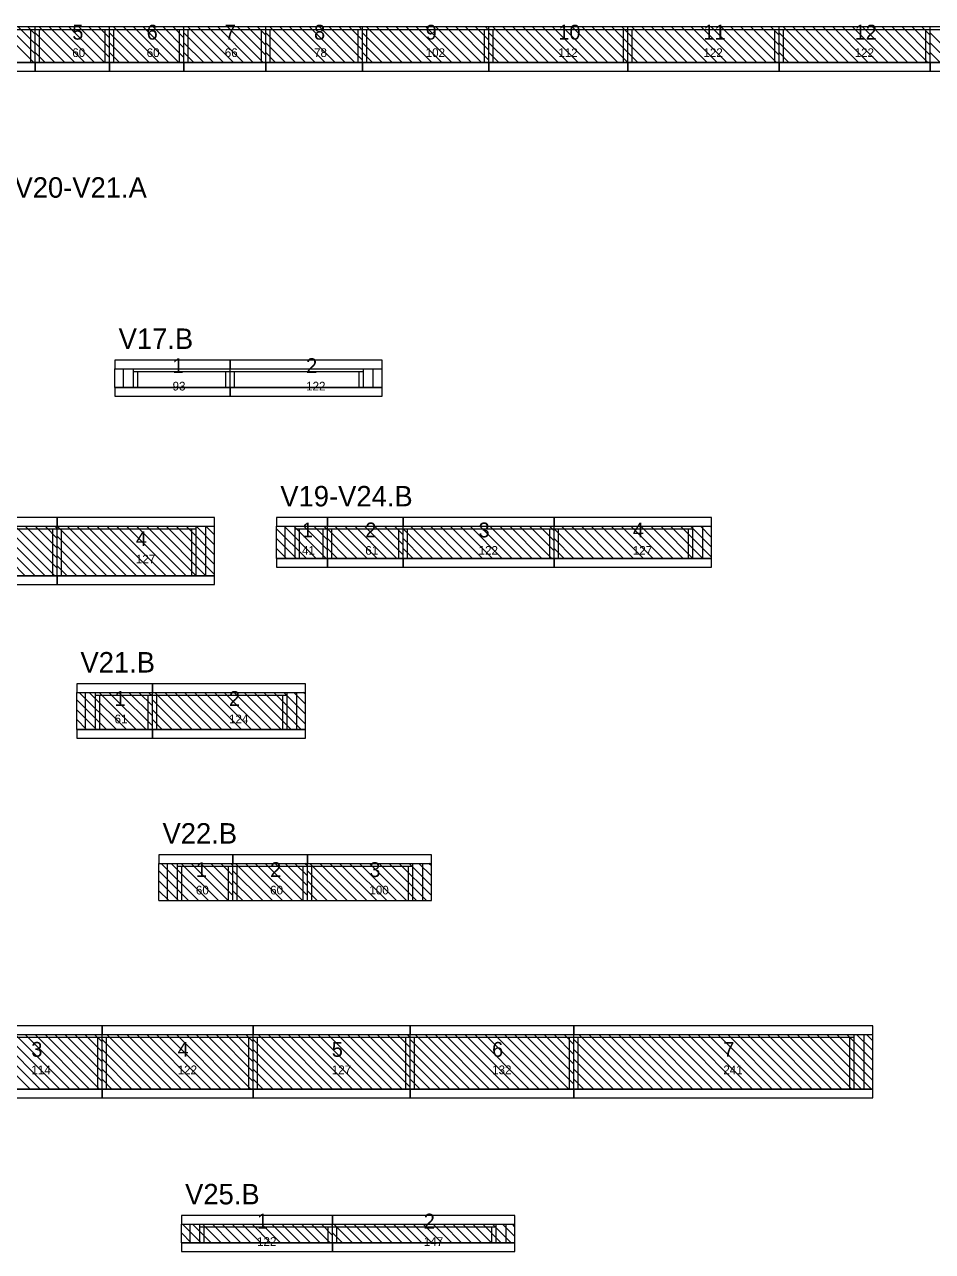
# Model space of a CAD drawing. Header units: metres. Extents: x -10 to 74425, y -2037 to 26.
# Drawn here: x 52938 to 53670, y -1981 to -991 of the extents above; entities that cross this region are included whole.
import ezdxf

# ---------------------------------------------------------------- set-up
doc = ezdxf.new("R2010")
doc.units = ezdxf.units.M
doc.layers.add('VIGAS', color=7, linetype='Continuous')

msp = doc.modelspace()

# ---------------------------------------------------------------- linework, layer by layer
at = {"layer": 'VIGAS'}
for p, q in [((52889.6, -993), (52946.6, -993)), ((52889.6, -995.2), (52946.6, -995.2)), ((52945.6, -1022), (52916.6, -993)), ((52946.6, -1015), (52924.6, -993)), ((52946.6, -1007), (52932.6, -993)), ((52946.6, -999), (52940.6, -993)), ((52943.1, -1022), (52943.1, -995.2)), ((52946.6, -1022), (52946.6, -993)), ((52946.6, -1022), (52946.6, -993)), ((52946.6, -993), (53006.6, -993)), ((52946.6, -1022), (52946.6, -993)), ((52946.6, -1022), (52946.6, -993)), ((52946.6, -1022), (52946.6, -993)), ((52946.6, -995.2), (53006.6, -995.2)), ((52970.6, -1022), (52946.6, -998)), ((52978.6, -1022), (52949.6, -993)), ((52950.1, -1022), (52950.1, -995.2)), ((52986.6, -1022), (52957.6, -993)), ((52994.6, -1022), (52965.6, -993)), ((53002.6, -1022), (52973.6, -993)), ((53006.6, -1018), (52981.6, -993)), ((53006.6, -1010), (52989.6, -993)), ((53006.6, -1002), (52997.6, -993)), ((53003.1, -1022), (53003.1, -995.2)), ((53006.6, -994), (53005.6, -993)), ((53006.6, -1022), (53006.6, -993)), ((53006.6, -1022), (53006.6, -993)), ((53006.6, -993), (53066.6, -993)), ((53006.6, -1022), (53006.6, -993)), ((53006.6, -1022), (53006.6, -993)), ((53006.6, -1022), (53006.6, -993)), ((53006.6, -995.2), (53066.6, -995.2)), ((53030.6, -1022), (53006.6, -998)), ((53038.6, -1022), (53009.6, -993)), ((53010.1, -1022), (53010.1, -995.2)), ((53046.6, -1022), (53017.6, -993)), ((53054.6, -1022), (53025.6, -993)), ((53062.6, -1022), (53033.6, -993)), ((53066.6, -1018), (53041.6, -993)), ((53066.6, -1010), (53049.6, -993)), ((53066.6, -1002), (53057.6, -993)), ((53063.1, -1022), (53063.1, -995.2)), ((53066.6, -994), (53065.6, -993)), ((53066.6, -1022), (53066.6, -993)), ((53066.6, -1022), (53066.6, -993)), ((53066.6, -993), (53132.6, -993)), ((53066.6, -1022), (53066.6, -993)), ((53066.6, -1022), (53066.6, -993)), ((53066.6, -1022), (53066.6, -993)), ((53066.6, -995.2), (53132.6, -995.2)), ((53090.6, -1022), (53066.6, -998)), ((53098.6, -1022), (53069.6, -993)), ((53070.1, -1022), (53070.1, -995.2)), ((53106.6, -1022), (53077.6, -993)), ((53114.6, -1022), (53085.6, -993)), ((53122.6, -1022), (53093.6, -993)), ((53130.6, -1022), (53101.6, -993)), ((53132.6, -1016), (53109.6, -993)), ((53132.6, -1008), (53117.6, -993)), ((53132.6, -1000), (53125.6, -993)), ((53129.1, -1022), (53129.1, -995.2)), ((53132.6, -1022), (53132.6, -993)), ((53132.6, -1022), (53132.6, -993)), ((53132.6, -993), (53210.6, -993)), ((53132.6, -1022), (53132.6, -993)), ((53132.6, -1022), (53132.6, -993)), ((53132.6, -1022), (53132.6, -993)), ((53132.6, -995.2), (53210.6, -995.2)), ((53156.6, -1022), (53132.6, -998)), ((53164.6, -1022), (53135.6, -993)), ((53136.1, -1022), (53136.1, -995.2)), ((53172.6, -1022), (53143.6, -993)), ((53180.6, -1022), (53151.6, -993)), ((53188.6, -1022), (53159.6, -993)), ((53196.6, -1022), (53167.6, -993)), ((53204.6, -1022), (53175.6, -993)), ((53210.6, -1020), (53183.6, -993)), ((53210.6, -1012), (53191.6, -993)), ((53210.6, -1004), (53199.6, -993)), ((53207.1, -1022), (53207.1, -995.2)), ((53210.6, -996), (53207.6, -993)), ((53210.6, -1022), (53210.6, -993)), ((53210.6, -1022), (53210.6, -993)), ((53210.6, -993), (53312.6, -993)), ((53210.6, -1022), (53210.6, -993)), ((53210.6, -1022), (53210.6, -993)), ((53210.6, -1022), (53210.6, -993)), ((53210.6, -995.2), (53312.6, -995.2)), ((53234.6, -1022), (53210.6, -998)), ((53242.6, -1022), (53213.6, -993)), ((53214.1, -1022), (53214.1, -995.2)), ((53250.6, -1022), (53221.6, -993)), ((53258.6, -1022), (53229.6, -993)), ((53266.6, -1022), (53237.6, -993)), ((53274.6, -1022), (53245.6, -993)), ((53282.6, -1022), (53253.6, -993)), ((53290.6, -1022), (53261.6, -993)), ((53298.6, -1022), (53269.6, -993)), ((53306.6, -1022), (53277.6, -993)), ((53312.6, -1020), (53285.6, -993)), ((53312.6, -1012), (53293.6, -993)), ((53312.6, -1004), (53301.6, -993)), ((53309.1, -1022), (53309.1, -995.2)), ((53312.6, -996), (53309.6, -993)), ((53312.6, -1022), (53312.6, -993)), ((53312.6, -1022), (53312.6, -993)), ((53312.6, -993), (53424.6, -993)), ((53312.6, -1022), (53312.6, -993)), ((53312.6, -1022), (53312.6, -993)), ((53312.6, -1022), (53312.6, -993)), ((53312.6, -995.2), (53424.6, -995.2)), ((53336.6, -1022), (53312.6, -998)), ((53344.6, -1022), (53315.6, -993)), ((53316.1, -1022), (53316.1, -995.2)), ((53352.6, -1022), (53323.6, -993)), ((53360.6, -1022), (53331.6, -993)), ((53368.6, -1022), (53339.6, -993)), ((53376.6, -1022), (53347.6, -993)), ((53384.6, -1022), (53355.6, -993)), ((53392.6, -1022), (53363.6, -993)), ((53400.6, -1022), (53371.6, -993)), ((53408.6, -1022), (53379.6, -993)), ((53416.6, -1022), (53387.6, -993)), ((53424.6, -1022), (53395.6, -993)), ((53424.6, -1014), (53403.6, -993)), ((53424.6, -1006), (53411.6, -993)), ((53424.6, -998), (53419.6, -993)), ((53421.1, -1022), (53421.1, -995.2)), ((53424.6, -1022), (53424.6, -993)), ((53424.6, -1022), (53424.6, -993)), ((53424.6, -993), (53546.6, -993)), ((53424.6, -1022), (53424.6, -993)), ((53424.6, -1022), (53424.6, -993)), ((53424.6, -1022), (53424.6, -993)), ((53424.6, -995.2), (53546.6, -995.2)), ((53448.6, -1022), (53424.6, -998)), ((53456.6, -1022), (53427.6, -993)), ((53428.1, -1022), (53428.1, -995.2)), ((53464.6, -1022), (53435.6, -993)), ((53472.6, -1022), (53443.6, -993)), ((53480.6, -1022), (53451.6, -993)), ((53488.6, -1022), (53459.6, -993)), ((53496.6, -1022), (53467.6, -993)), ((53504.6, -1022), (53475.6, -993)), ((53512.6, -1022), (53483.6, -993)), ((53520.6, -1022), (53491.6, -993)), ((53528.6, -1022), (53499.6, -993)), ((53536.6, -1022), (53507.6, -993)), ((53544.6, -1022), (53515.6, -993)), ((53546.6, -1016), (53523.6, -993)), ((53546.6, -1008), (53531.6, -993)), ((53546.6, -1000), (53539.6, -993)), ((53543.1, -1022), (53543.1, -995.2)), ((53546.6, -1022), (53546.6, -993)), ((53546.6, -1022), (53546.6, -993)), ((53546.6, -993), (53668.6, -993)), ((53546.6, -1022), (53546.6, -993)), ((53546.6, -1022), (53546.6, -993)), ((53546.6, -1022), (53546.6, -993)), ((53546.6, -995.2), (53668.6, -995.2)), ((53570.6, -1022), (53546.6, -998)), ((53578.6, -1022), (53549.6, -993)), ((53550.1, -1022), (53550.1, -995.2)), ((53586.6, -1022), (53557.6, -993)), ((53594.6, -1022), (53565.6, -993)), ((53602.6, -1022), (53573.6, -993)), ((53610.6, -1022), (53581.6, -993)), ((53618.6, -1022), (53589.6, -993)), ((53626.6, -1022), (53597.6, -993)), ((53634.6, -1022), (53605.6, -993)), ((53642.6, -1022), (53613.6, -993)), ((53650.6, -1022), (53621.6, -993)), ((53658.6, -1022), (53629.6, -993)), ((53666.6, -1022), (53637.6, -993)), ((53668.6, -1016), (53645.6, -993)), ((53668.6, -1008), (53653.6, -993)), ((53668.6, -1000), (53661.6, -993)), ((53665.1, -1022), (53665.1, -995.2)), ((53668.6, -1022), (53668.6, -993)), ((53668.6, -1022), (53668.6, -993)), ((53668.6, -993), (53791.6, -993)), ((53668.6, -1022), (53668.6, -993)), ((53668.6, -1022), (53668.6, -993)), ((53668.6, -1022), (53668.6, -993)), ((53668.6, -995.2), (53791.6, -995.2)), ((53692.6, -1022), (53668.6, -998)), ((52962.6, -1022), (52946.6, -1006)), ((53022.6, -1022), (53006.6, -1006)), ((53082.6, -1022), (53066.6, -1006)), ((53148.6, -1022), (53132.6, -1006)), ((53226.6, -1022), (53210.6, -1006)), ((53328.6, -1022), (53312.6, -1006)), ((53440.6, -1022), (53424.6, -1006)), ((53562.6, -1022), (53546.6, -1006)), ((53684.6, -1022), (53668.6, -1006)), ((52954.6, -1022), (52946.6, -1014)), ((53014.6, -1022), (53006.6, -1014)), ((53074.6, -1022), (53066.6, -1014)), ((53140.6, -1022), (53132.6, -1014)), ((53218.6, -1022), (53210.6, -1014)), ((53320.6, -1022), (53312.6, -1014)), ((53432.6, -1022), (53424.6, -1014)), ((53554.6, -1022), (53546.6, -1014)), ((53676.6, -1022), (53668.6, -1014)), ((52889.6, -1022), (52946.6, -1022)), ((52943.1, -1022), (52946.6, -1022)), ((52946.6, -1022), (53006.6, -1022)), ((52946.6, -1022), (52950.1, -1022)), ((52946.6, -1022), (52946.6, -1022)), ((53003.1, -1022), (53006.6, -1022)), ((53006.6, -1022), (53066.6, -1022)), ((53006.6, -1022), (53010.1, -1022)), ((53006.6, -1022), (53006.6, -1022)), ((53063.1, -1022), (53066.6, -1022)), ((53066.6, -1022), (53132.6, -1022)), ((53066.6, -1022), (53070.1, -1022)), ((53066.6, -1022), (53066.6, -1022)), ((53129.1, -1022), (53132.6, -1022)), ((53132.6, -1022), (53210.6, -1022)), ((53132.6, -1022), (53136.1, -1022)), ((53132.6, -1022), (53132.6, -1022)), ((53207.1, -1022), (53210.6, -1022)), ((53210.6, -1022), (53312.6, -1022)), ((53210.6, -1022), (53214.1, -1022)), ((53210.6, -1022), (53210.6, -1022)), ((53309.1, -1022), (53312.6, -1022)), ((53312.6, -1022), (53424.6, -1022)), ((53312.6, -1022), (53316.1, -1022)), ((53312.6, -1022), (53312.6, -1022)), ((53421.1, -1022), (53424.6, -1022)), ((53424.6, -1022), (53546.6, -1022)), ((53424.6, -1022), (53428.1, -1022)), ((53424.6, -1022), (53424.6, -1022)), ((53543.1, -1022), (53546.6, -1022)), ((53546.6, -1022), (53668.6, -1022)), ((53546.6, -1022), (53550.1, -1022)), ((53546.6, -1022), (53546.6, -1022)), ((53665.1, -1022), (53668.6, -1022)), ((53668.6, -1022), (53791.6, -1022)), ((53668.6, -1022), (53672.1, -1022)), ((53668.6, -1022), (53668.6, -1022)), ((53011, -1269), (53104, -1269)), ((53011, -1284), (53011, -1269)), ((53018, -1284), (53018, -1269)), ((53026, -1284), (53026, -1269)), ((53026, -1271.2), (53104, -1271.2)), ((53029.5, -1284), (53029.5, -1271.2)), ((53100.5, -1284), (53100.5, -1271.2)), ((53104, -1284), (53104, -1269)), ((53104, -1284), (53104, -1269)), ((53104, -1269), (53226.4, -1269)), ((53104, -1284), (53104, -1269)), ((53104, -1284), (53104, -1269)), ((53104, -1284), (53104, -1269)), ((53104, -1271.2), (53211.4, -1271.2)), ((53107.5, -1284), (53107.5, -1271.2)), ((53207.9, -1284), (53207.9, -1271.2)), ((53211.4, -1284), (53211.4, -1269)), ((53219.4, -1284), (53219.4, -1269)), ((53226.4, -1284), (53226.4, -1269)), ((53011, -1284), (53104, -1284)), ((53026, -1284), (53029.5, -1284)), ((53100.5, -1284), (53104, -1284)), ((53104, -1284), (53226.4, -1284)), ((53104, -1284), (53107.5, -1284)), ((53207.9, -1284), (53211.4, -1284)), ((52842.6, -1396), (52964.4, -1396)), ((52842.6, -1398.2), (52964.4, -1398.2)), ((52938.6, -1436), (52898.6, -1396)), ((52946.6, -1436), (52906.6, -1396)), ((52954.6, -1436), (52914.6, -1396)), ((52962.6, -1436), (52922.6, -1396)), ((52964.4, -1429.8), (52930.6, -1396)), ((52964.4, -1421.8), (52938.6, -1396)), ((52964.4, -1413.8), (52946.6, -1396)), ((52964.4, -1405.8), (52954.6, -1396)), ((52960.9, -1436), (52960.9, -1398.2)), ((52964.4, -1397.8), (52962.6, -1396)), ((52964.4, -1436), (52964.4, -1396)), ((52964.4, -1436), (52964.4, -1396)), ((52964.4, -1396), (53091.4, -1396)), ((52964.4, -1436), (52964.4, -1396)), ((52964.4, -1436), (52964.4, -1396)), ((52964.4, -1436), (52964.4, -1396)), ((53004.4, -1436), (52964.4, -1396)), ((52964.4, -1398.2), (53076.4, -1398.2)), ((52996.4, -1436), (52964.4, -1404)), ((52967.9, -1436), (52967.9, -1398.2)), ((53012.4, -1436), (52972.4, -1396)), ((53020.4, -1436), (52980.4, -1396)), ((53028.4, -1436), (52988.4, -1396)), ((53036.4, -1436), (52996.4, -1396)), ((53044.4, -1436), (53004.4, -1396)), ((53052.4, -1436), (53012.4, -1396)), ((53060.4, -1436), (53020.4, -1396)), ((53068.4, -1436), (53028.4, -1396)), ((53076.4, -1436), (53036.4, -1396)), ((53084.4, -1436), (53044.4, -1396)), ((53091.4, -1435), (53052.4, -1396)), ((53091.4, -1427), (53060.4, -1396)), ((53091.4, -1419), (53068.4, -1396)), ((53072.9, -1436), (53072.9, -1398.2)), ((53076.4, -1436), (53076.4, -1396)), ((53091.4, -1411), (53076.4, -1396)), ((53084.4, -1436), (53084.4, -1396)), ((53091.4, -1403), (53084.4, -1396)), ((53091.4, -1436), (53091.4, -1396)), ((53141.4, -1396), (53182.4, -1396)), ((53141.4, -1422), (53141.4, -1396)), ((53165.4, -1422), (53141.4, -1398)), ((53173.4, -1422), (53147.4, -1396)), ((53148.4, -1422), (53148.4, -1396)), ((53181.4, -1422), (53155.4, -1396)), ((53156.4, -1422), (53156.4, -1396)), ((53156.4, -1398.2), (53182.4, -1398.2)), ((53159.9, -1422), (53159.9, -1398.2)), ((53182.4, -1415), (53163.4, -1396)), ((53182.4, -1407), (53171.4, -1396)), ((53178.9, -1422), (53178.9, -1398.2)), ((53182.4, -1399), (53179.4, -1396)), ((53182.4, -1422), (53182.4, -1396)), ((53182.4, -1422), (53182.4, -1396)), ((53182.4, -1396), (53243.4, -1396)), ((53182.4, -1422), (53182.4, -1396)), ((53182.4, -1422), (53182.4, -1396)), ((53182.4, -1422), (53182.4, -1396)), ((53206.4, -1422), (53182.4, -1398)), ((53182.4, -1398.2), (53243.4, -1398.2)), ((53185.9, -1422), (53185.9, -1398.2)), ((53214.4, -1422), (53188.4, -1396)), ((53222.4, -1422), (53196.4, -1396)), ((53230.4, -1422), (53204.4, -1396)), ((53238.4, -1422), (53212.4, -1396)), ((53243.4, -1419), (53220.4, -1396)), ((53243.4, -1411), (53228.4, -1396)), ((53243.4, -1403), (53236.4, -1396)), ((53239.9, -1422), (53239.9, -1398.2)), ((53243.4, -1422), (53243.4, -1396)), ((53243.4, -1422), (53243.4, -1396)), ((53243.4, -1396), (53365.2, -1396)), ((53243.4, -1422), (53243.4, -1396)), ((53243.4, -1422), (53243.4, -1396)), ((53243.4, -1422), (53243.4, -1396)), ((53267.4, -1422), (53243.4, -1398)), ((53243.4, -1398.2), (53365.2, -1398.2)), ((53246.9, -1422), (53246.9, -1398.2)), ((53275.4, -1422), (53249.4, -1396)), ((53283.4, -1422), (53257.4, -1396)), ((53291.4, -1422), (53265.4, -1396)), ((53299.4, -1422), (53273.4, -1396)), ((53307.4, -1422), (53281.4, -1396)), ((53315.4, -1422), (53289.4, -1396)), ((53323.4, -1422), (53297.4, -1396)), ((53331.4, -1422), (53305.4, -1396)), ((53339.4, -1422), (53313.4, -1396)), ((53347.4, -1422), (53321.4, -1396)), ((53355.4, -1422), (53329.4, -1396)), ((53363.4, -1422), (53337.4, -1396)), ((53365.2, -1415.8), (53345.4, -1396)), ((53365.2, -1407.8), (53353.4, -1396)), ((53365.2, -1399.8), (53361.4, -1396)), ((53361.7, -1422), (53361.7, -1398.2)), ((53365.2, -1422), (53365.2, -1396)), ((53365.2, -1422), (53365.2, -1396)), ((53365.2, -1396), (53492.2, -1396)), ((53365.2, -1422), (53365.2, -1396)), ((53365.2, -1422), (53365.2, -1396)), ((53365.2, -1422), (53365.2, -1396)), ((53389.2, -1422), (53365.2, -1398)), ((53365.2, -1398.2), (53477.2, -1398.2)), ((53368.7, -1422), (53368.7, -1398.2)), ((53397.2, -1422), (53371.2, -1396)), ((53405.2, -1422), (53379.2, -1396)), ((53413.2, -1422), (53387.2, -1396)), ((53421.2, -1422), (53395.2, -1396)), ((53429.2, -1422), (53403.2, -1396)), ((53437.2, -1422), (53411.2, -1396)), ((53445.2, -1422), (53419.2, -1396)), ((53453.2, -1422), (53427.2, -1396)), ((53461.2, -1422), (53435.2, -1396)), ((53469.2, -1422), (53443.2, -1396)), ((53477.2, -1422), (53451.2, -1396)), ((53485.2, -1422), (53459.2, -1396)), ((53492.2, -1421), (53467.2, -1396)), ((53473.7, -1422), (53473.7, -1398.2)), ((53492.2, -1413), (53475.2, -1396)), ((53477.2, -1422), (53477.2, -1396)), ((53492.2, -1405), (53483.2, -1396)), ((53485.2, -1422), (53485.2, -1396)), ((53492.2, -1397), (53491.2, -1396)), ((53492.2, -1422), (53492.2, -1396)), ((52988.4, -1436), (52964.4, -1412)), ((53157.4, -1422), (53141.4, -1406)), ((53149.4, -1422), (53141.4, -1414)), ((53198.4, -1422), (53182.4, -1406)), ((53190.4, -1422), (53182.4, -1414)), ((53259.4, -1422), (53243.4, -1406)), ((53251.4, -1422), (53243.4, -1414)), ((53381.2, -1422), (53365.2, -1406)), ((53373.2, -1422), (53365.2, -1414)), ((52980.4, -1436), (52964.4, -1420)), ((53141.4, -1422), (53182.4, -1422)), ((53141.4, -1422), (53141.4, -1422)), ((53156.4, -1422), (53159.9, -1422)), ((53178.9, -1422), (53182.4, -1422)), ((53182.4, -1422), (53243.4, -1422)), ((53182.4, -1422), (53185.9, -1422)), ((53182.4, -1422), (53182.4, -1422)), ((53239.9, -1422), (53243.4, -1422)), ((53243.4, -1422), (53365.2, -1422)), ((53243.4, -1422), (53246.9, -1422)), ((53243.4, -1422), (53243.4, -1422)), ((53361.7, -1422), (53365.2, -1422)), ((53365.2, -1422), (53492.2, -1422)), ((53365.2, -1422), (53368.7, -1422)), ((53365.2, -1422), (53365.2, -1422)), ((53473.7, -1422), (53477.2, -1422)), ((52972.4, -1436), (52964.4, -1428)), ((52842.6, -1436), (52964.4, -1436)), ((52960.9, -1436), (52964.4, -1436)), ((52964.4, -1436), (53091.4, -1436)), ((52964.4, -1436), (52967.9, -1436)), ((52964.4, -1436), (52964.4, -1436)), ((53072.9, -1436), (53076.4, -1436)), ((52980.2, -1530), (53041.2, -1530)), ((52980.2, -1560), (52980.2, -1530)), ((53012.2, -1560), (52982.2, -1530)), ((52987.2, -1560), (52987.2, -1530)), ((53020.2, -1560), (52990.2, -1530)), ((52995.2, -1560), (52995.2, -1530)), ((52995.2, -1532.2), (53041.2, -1532.2)), ((53028.2, -1560), (52998.2, -1530)), ((52998.7, -1560), (52998.7, -1532.2)), ((53036.2, -1560), (53006.2, -1530)), ((53041.2, -1557), (53014.2, -1530)), ((53041.2, -1549), (53022.2, -1530)), ((53041.2, -1541), (53030.2, -1530)), ((53037.7, -1560), (53037.7, -1532.2)), ((53041.2, -1533), (53038.2, -1530)), ((53041.2, -1560), (53041.2, -1530)), ((53041.2, -1560), (53041.2, -1530)), ((53041.2, -1530), (53164.8, -1530)), ((53041.2, -1560), (53041.2, -1530)), ((53041.2, -1560), (53041.2, -1530)), ((53041.2, -1560), (53041.2, -1530)), ((53041.2, -1532.2), (53149.8, -1532.2)), ((53073.2, -1560), (53043.2, -1530)), ((53044.7, -1560), (53044.7, -1532.2)), ((53081.2, -1560), (53051.2, -1530)), ((53089.2, -1560), (53059.2, -1530)), ((53097.2, -1560), (53067.2, -1530)), ((53105.2, -1560), (53075.2, -1530)), ((53113.2, -1560), (53083.2, -1530)), ((53121.2, -1560), (53091.2, -1530)), ((53129.2, -1560), (53099.2, -1530)), ((53137.2, -1560), (53107.2, -1530)), ((53145.2, -1560), (53115.2, -1530)), ((53153.2, -1560), (53123.2, -1530)), ((53161.2, -1560), (53131.2, -1530)), ((53164.8, -1555.6), (53139.2, -1530)), ((53146.3, -1560), (53146.3, -1532.2)), ((53164.8, -1547.6), (53147.2, -1530)), ((53149.8, -1560), (53149.8, -1530)), ((53164.8, -1539.6), (53155.2, -1530)), ((53157.8, -1560), (53157.8, -1530)), ((53164.8, -1531.6), (53163.2, -1530)), ((53164.8, -1560), (53164.8, -1530)), ((53004.2, -1560), (52980.2, -1536)), ((53065.2, -1560), (53041.2, -1536)), ((52996.2, -1560), (52980.2, -1544)), ((52988.2, -1560), (52980.2, -1552)), ((53057.2, -1560), (53041.2, -1544)), ((53049.2, -1560), (53041.2, -1552)), ((52980.2, -1560), (53041.2, -1560)), ((52980.2, -1560), (52980.2, -1560)), ((52995.2, -1560), (52998.7, -1560)), ((53037.7, -1560), (53041.2, -1560)), ((53041.2, -1560), (53164.8, -1560)), ((53041.2, -1560), (53044.7, -1560)), ((53041.2, -1560), (53041.2, -1560)), ((53146.3, -1560), (53149.8, -1560)), ((53046.4, -1668), (53106.2, -1668)), ((53046.4, -1698), (53046.4, -1668)), ((53078.4, -1698), (53048.4, -1668)), ((53053.4, -1698), (53053.4, -1668)), ((53086.4, -1698), (53056.4, -1668)), ((53061.4, -1698), (53061.4, -1668)), ((53061.4, -1670.2), (53106.2, -1670.2)), ((53094.4, -1698), (53064.4, -1668)), ((53064.9, -1698), (53064.9, -1670.2)), ((53102.4, -1698), (53072.4, -1668)), ((53106.2, -1693.8), (53080.4, -1668)), ((53106.2, -1685.8), (53088.4, -1668)), ((53106.2, -1677.8), (53096.4, -1668)), ((53102.7, -1698), (53102.7, -1670.2)), ((53106.2, -1669.8), (53104.4, -1668)), ((53106.2, -1698), (53106.2, -1668)), ((53106.2, -1698), (53106.2, -1668)), ((53106.2, -1668), (53166.2, -1668)), ((53106.2, -1698), (53106.2, -1668)), ((53106.2, -1698), (53106.2, -1668)), ((53106.2, -1698), (53106.2, -1668)), ((53106.2, -1670.2), (53166.2, -1670.2)), ((53138.2, -1698), (53108.2, -1668)), ((53109.7, -1698), (53109.7, -1670.2)), ((53146.2, -1698), (53116.2, -1668)), ((53154.2, -1698), (53124.2, -1668)), ((53162.2, -1698), (53132.2, -1668)), ((53166.2, -1694), (53140.2, -1668)), ((53166.2, -1686), (53148.2, -1668)), ((53166.2, -1678), (53156.2, -1668)), ((53162.7, -1698), (53162.7, -1670.2)), ((53166.2, -1670), (53164.2, -1668)), ((53166.2, -1698), (53166.2, -1668)), ((53166.2, -1698), (53166.2, -1668)), ((53166.2, -1668), (53266.2, -1668)), ((53166.2, -1698), (53166.2, -1668)), ((53166.2, -1698), (53166.2, -1668)), ((53166.2, -1698), (53166.2, -1668)), ((53166.2, -1670.2), (53251.2, -1670.2)), ((53198.2, -1698), (53168.2, -1668)), ((53169.7, -1698), (53169.7, -1670.2)), ((53206.2, -1698), (53176.2, -1668)), ((53214.2, -1698), (53184.2, -1668)), ((53222.2, -1698), (53192.2, -1668)), ((53230.2, -1698), (53200.2, -1668)), ((53238.2, -1698), (53208.2, -1668)), ((53246.2, -1698), (53216.2, -1668)), ((53254.2, -1698), (53224.2, -1668)), ((53262.2, -1698), (53232.2, -1668)), ((53266.2, -1694), (53240.2, -1668)), ((53247.7, -1698), (53247.7, -1670.2)), ((53266.2, -1686), (53248.2, -1668)), ((53251.2, -1698), (53251.2, -1668)), ((53266.2, -1678), (53256.2, -1668)), ((53259.2, -1698), (53259.2, -1668)), ((53266.2, -1670), (53264.2, -1668)), ((53266.2, -1698), (53266.2, -1668)), ((53070.4, -1698), (53046.4, -1674)), ((53062.4, -1698), (53046.4, -1682)), ((53130.2, -1698), (53106.2, -1674)), ((53122.2, -1698), (53106.2, -1682)), ((53190.2, -1698), (53166.2, -1674)), ((53182.2, -1698), (53166.2, -1682)), ((53054.4, -1698), (53046.4, -1690)), ((53114.2, -1698), (53106.2, -1690)), ((53174.2, -1698), (53166.2, -1690)), ((53046.4, -1698), (53106.2, -1698)), ((53046.4, -1698), (53046.4, -1698)), ((53061.4, -1698), (53064.9, -1698)), ((53102.7, -1698), (53106.2, -1698)), ((53106.2, -1698), (53166.2, -1698)), ((53106.2, -1698), (53109.7, -1698)), ((53106.2, -1698), (53106.2, -1698)), ((53162.7, -1698), (53166.2, -1698)), ((53166.2, -1698), (53266.2, -1698)), ((53166.2, -1698), (53169.7, -1698)), ((53166.2, -1698), (53166.2, -1698)), ((53247.7, -1698), (53251.2, -1698)), ((52886.6, -1806), (53000.6, -1806)), ((52886.6, -1808.2), (53000.6, -1808.2)), ((52942.6, -1850), (52898.6, -1806)), ((52950.6, -1850), (52906.6, -1806)), ((52958.6, -1850), (52914.6, -1806)), ((52966.6, -1850), (52922.6, -1806)), ((52974.6, -1850), (52930.6, -1806)), ((52982.6, -1850), (52938.6, -1806)), ((52990.6, -1850), (52946.6, -1806)), ((52998.6, -1850), (52954.6, -1806)), ((53000.6, -1844), (52962.6, -1806)), ((53000.6, -1836), (52970.6, -1806)), ((53000.6, -1828), (52978.6, -1806)), ((53000.6, -1820), (52986.6, -1806)), ((53000.6, -1812), (52994.6, -1806)), ((52997.1, -1850), (52997.1, -1808.2)), ((53000.6, -1850), (53000.6, -1806)), ((53000.6, -1850), (53000.6, -1806)), ((53000.6, -1806), (53122.6, -1806)), ((53000.6, -1850), (53000.6, -1806)), ((53000.6, -1850), (53000.6, -1806)), ((53000.6, -1850), (53000.6, -1806)), ((53000.6, -1808.2), (53122.6, -1808.2)), ((53040.6, -1850), (53000.6, -1810)), ((53004.1, -1850), (53004.1, -1808.2)), ((53048.6, -1850), (53004.6, -1806)), ((53056.6, -1850), (53012.6, -1806)), ((53064.6, -1850), (53020.6, -1806)), ((53072.6, -1850), (53028.6, -1806)), ((53080.6, -1850), (53036.6, -1806)), ((53088.6, -1850), (53044.6, -1806)), ((53096.6, -1850), (53052.6, -1806)), ((53104.6, -1850), (53060.6, -1806)), ((53112.6, -1850), (53068.6, -1806)), ((53120.6, -1850), (53076.6, -1806)), ((53122.6, -1844), (53084.6, -1806)), ((53122.6, -1836), (53092.6, -1806)), ((53122.6, -1828), (53100.6, -1806)), ((53122.6, -1820), (53108.6, -1806)), ((53122.6, -1812), (53116.6, -1806)), ((53119.1, -1850), (53119.1, -1808.2)), ((53122.6, -1850), (53122.6, -1806)), ((53122.6, -1850), (53122.6, -1806)), ((53122.6, -1806), (53249.2, -1806)), ((53122.6, -1850), (53122.6, -1806)), ((53122.6, -1850), (53122.6, -1806)), ((53122.6, -1850), (53122.6, -1806)), ((53122.6, -1808.2), (53249.2, -1808.2)), ((53162.6, -1850), (53122.6, -1810)), ((53126.1, -1850), (53126.1, -1808.2)), ((53170.6, -1850), (53126.6, -1806)), ((53178.6, -1850), (53134.6, -1806)), ((53186.6, -1850), (53142.6, -1806)), ((53194.6, -1850), (53150.6, -1806)), ((53202.6, -1850), (53158.6, -1806)), ((53210.6, -1850), (53166.6, -1806)), ((53218.6, -1850), (53174.6, -1806)), ((53226.6, -1850), (53182.6, -1806)), ((53234.6, -1850), (53190.6, -1806)), ((53242.6, -1850), (53198.6, -1806)), ((53249.2, -1848.6), (53206.6, -1806)), ((53249.2, -1840.6), (53214.6, -1806)), ((53249.2, -1832.6), (53222.6, -1806)), ((53249.2, -1824.6), (53230.6, -1806)), ((53249.2, -1816.6), (53238.6, -1806)), ((53245.7, -1850), (53245.7, -1808.2)), ((53249.2, -1808.6), (53246.6, -1806)), ((53249.2, -1850), (53249.2, -1806)), ((53249.2, -1850), (53249.2, -1806)), ((53249.2, -1806), (53381.2, -1806)), ((53249.2, -1850), (53249.2, -1806)), ((53249.2, -1850), (53249.2, -1806)), ((53249.2, -1850), (53249.2, -1806)), ((53249.2, -1808.2), (53381.2, -1808.2)), ((53289.2, -1850), (53249.2, -1810)), ((53252.7, -1850), (53252.7, -1808.2)), ((53297.2, -1850), (53253.2, -1806)), ((53305.2, -1850), (53261.2, -1806)), ((53313.2, -1850), (53269.2, -1806)), ((53321.2, -1850), (53277.2, -1806)), ((53329.2, -1850), (53285.2, -1806)), ((53337.2, -1850), (53293.2, -1806)), ((53345.2, -1850), (53301.2, -1806)), ((53353.2, -1850), (53309.2, -1806)), ((53361.2, -1850), (53317.2, -1806)), ((53369.2, -1850), (53325.2, -1806)), ((53377.2, -1850), (53333.2, -1806)), ((53381.2, -1846), (53341.2, -1806)), ((53381.2, -1838), (53349.2, -1806)), ((53381.2, -1830), (53357.2, -1806)), ((53381.2, -1822), (53365.2, -1806)), ((53381.2, -1814), (53373.2, -1806)), ((53377.7, -1850), (53377.7, -1808.2)), ((53381.2, -1850), (53381.2, -1806)), ((53381.2, -1850), (53381.2, -1806)), ((53381.2, -1806), (53622.2, -1806)), ((53381.2, -1850), (53381.2, -1806)), ((53381.2, -1850), (53381.2, -1806)), ((53381.2, -1850), (53381.2, -1806)), ((53381.2, -1806), (53381.2, -1806)), ((53381.2, -1808.2), (53607.2, -1808.2)), ((53421.2, -1850), (53381.2, -1810)), ((53384.7, -1850), (53384.7, -1808.2)), ((53429.2, -1850), (53385.2, -1806)), ((53437.2, -1850), (53393.2, -1806)), ((53445.2, -1850), (53401.2, -1806)), ((53453.2, -1850), (53409.2, -1806)), ((53461.2, -1850), (53417.2, -1806)), ((53469.2, -1850), (53425.2, -1806)), ((53477.2, -1850), (53433.2, -1806)), ((53485.2, -1850), (53441.2, -1806)), ((53493.2, -1850), (53449.2, -1806)), ((53501.2, -1850), (53457.2, -1806)), ((53509.2, -1850), (53465.2, -1806)), ((53517.2, -1850), (53473.2, -1806)), ((53525.2, -1850), (53481.2, -1806)), ((53533.2, -1850), (53489.2, -1806)), ((53541.2, -1850), (53497.2, -1806)), ((53549.2, -1850), (53505.2, -1806)), ((53557.2, -1850), (53513.2, -1806)), ((53565.2, -1850), (53521.2, -1806)), ((53573.2, -1850), (53529.2, -1806)), ((53581.2, -1850), (53537.2, -1806)), ((53589.2, -1850), (53545.2, -1806)), ((53597.2, -1850), (53553.2, -1806)), ((53605.2, -1850), (53561.2, -1806)), ((53613.2, -1850), (53569.2, -1806)), ((53621.2, -1850), (53577.2, -1806)), ((53622.2, -1843), (53585.2, -1806)), ((53622.2, -1835), (53593.2, -1806)), ((53622.2, -1827), (53601.2, -1806)), ((53603.7, -1850), (53603.7, -1808.2)), ((53607.2, -1850), (53607.2, -1806)), ((53622.2, -1819), (53609.2, -1806)), ((53615.2, -1850), (53615.2, -1806)), ((53622.2, -1811), (53617.2, -1806)), ((53622.2, -1850), (53622.2, -1806)), ((53032.6, -1850), (53000.6, -1818)), ((53154.6, -1850), (53122.6, -1818)), ((53281.2, -1850), (53249.2, -1818)), ((53413.2, -1850), (53381.2, -1818)), ((53024.6, -1850), (53000.6, -1826)), ((53146.6, -1850), (53122.6, -1826)), ((53273.2, -1850), (53249.2, -1826)), ((53405.2, -1850), (53381.2, -1826)), ((53016.6, -1850), (53000.6, -1834)), ((53138.6, -1850), (53122.6, -1834)), ((53265.2, -1850), (53249.2, -1834)), ((53397.2, -1850), (53381.2, -1834)), ((52886.6, -1850), (53000.6, -1850)), ((52997.1, -1850), (53000.6, -1850)), ((53008.6, -1850), (53000.6, -1842)), ((53000.6, -1850), (53122.6, -1850)), ((53000.6, -1850), (53004.1, -1850)), ((53000.6, -1850), (53000.6, -1850)), ((53119.1, -1850), (53122.6, -1850)), ((53130.6, -1850), (53122.6, -1842)), ((53122.6, -1850), (53249.2, -1850)), ((53122.6, -1850), (53126.1, -1850)), ((53122.6, -1850), (53122.6, -1850)), ((53245.7, -1850), (53249.2, -1850)), ((53257.2, -1850), (53249.2, -1842)), ((53249.2, -1850), (53381.2, -1850)), ((53249.2, -1850), (53252.7, -1850)), ((53249.2, -1850), (53249.2, -1850)), ((53377.7, -1850), (53381.2, -1850)), ((53389.2, -1850), (53381.2, -1842)), ((53381.2, -1850), (53622.2, -1850)), ((53381.2, -1850), (53384.7, -1850)), ((53381.2, -1850), (53381.2, -1850)), ((53603.7, -1850), (53607.2, -1850)), ((53064.6, -1959), (53186.6, -1959)), ((53064.6, -1974), (53064.6, -1959)), ((53080.6, -1974), (53065.6, -1959)), ((53071.6, -1974), (53071.6, -1959)), ((53088.6, -1974), (53073.6, -1959)), ((53079.6, -1974), (53079.6, -1959)), ((53096.6, -1974), (53081.6, -1959)), ((53104.6, -1974), (53089.6, -1959)), ((53112.6, -1974), (53097.6, -1959)), ((53120.6, -1974), (53105.6, -1959)), ((53128.6, -1974), (53113.6, -1959)), ((53136.6, -1974), (53121.6, -1959)), ((53144.6, -1974), (53129.6, -1959)), ((53152.6, -1974), (53137.6, -1959)), ((53160.6, -1974), (53145.6, -1959)), ((53168.6, -1974), (53153.6, -1959)), ((53176.6, -1974), (53161.6, -1959)), ((53184.6, -1974), (53169.6, -1959)), ((53186.6, -1968), (53177.6, -1959)), ((53186.6, -1960), (53185.6, -1959)), ((53186.6, -1974), (53186.6, -1959)), ((53186.6, -1974), (53186.6, -1959)), ((53186.6, -1959), (53333.6, -1959)), ((53186.6, -1974), (53186.6, -1959)), ((53186.6, -1974), (53186.6, -1959)), ((53186.6, -1974), (53186.6, -1959)), ((53202.6, -1974), (53187.6, -1959)), ((53210.6, -1974), (53195.6, -1959)), ((53218.6, -1974), (53203.6, -1959)), ((53226.6, -1974), (53211.6, -1959)), ((53234.6, -1974), (53219.6, -1959)), ((53242.6, -1974), (53227.6, -1959)), ((53250.6, -1974), (53235.6, -1959)), ((53258.6, -1974), (53243.6, -1959)), ((53266.6, -1974), (53251.6, -1959)), ((53274.6, -1974), (53259.6, -1959)), ((53282.6, -1974), (53267.6, -1959)), ((53290.6, -1974), (53275.6, -1959)), ((53298.6, -1974), (53283.6, -1959)), ((53306.6, -1974), (53291.6, -1959)), ((53314.6, -1974), (53299.6, -1959)), ((53322.6, -1974), (53307.6, -1959)), ((53330.6, -1974), (53315.6, -1959)), ((53318.6, -1974), (53318.6, -1959)), ((53333.6, -1969), (53323.6, -1959)), ((53326.6, -1974), (53326.6, -1959)), ((53333.6, -1961), (53331.6, -1959)), ((53333.6, -1974), (53333.6, -1959)), ((53072.6, -1974), (53064.6, -1966)), ((53079.6, -1961.2), (53186.6, -1961.2)), ((53083.1, -1974), (53083.1, -1961.2)), ((53183.1, -1974), (53183.1, -1961.2)), ((53186.6, -1961.2), (53318.6, -1961.2)), ((53194.6, -1974), (53186.6, -1966)), ((53190.1, -1974), (53190.1, -1961.2)), ((53315.1, -1974), (53315.1, -1961.2)), ((53064.6, -1974), (53186.6, -1974)), ((53064.6, -1974), (53064.6, -1974)), ((53079.6, -1974), (53083.1, -1974)), ((53183.1, -1974), (53186.6, -1974)), ((53186.6, -1974), (53333.6, -1974)), ((53186.6, -1974), (53190.1, -1974)), ((53186.6, -1974), (53186.6, -1974)), ((53315.1, -1974), (53318.6, -1974))]:
    msp.add_line(p, q, dxfattribs=at)
for points in [[(52889.6, -1029), (52946.6, -1029), (52946.6, -1022), (52889.6, -1022)], [(52946.6, -1029), (53006.6, -1029), (53006.6, -1022), (52946.6, -1022)], [(53006.6, -1029), (53066.6, -1029), (53066.6, -1022), (53006.6, -1022)], [(53066.6, -1029), (53132.6, -1029), (53132.6, -1022), (53066.6, -1022)], [(53132.6, -1029), (53210.6, -1029), (53210.6, -1022), (53132.6, -1022)], [(53210.6, -1029), (53312.6, -1029), (53312.6, -1022), (53210.6, -1022)], [(53312.6, -1029), (53424.6, -1029), (53424.6, -1022), (53312.6, -1022)], [(53424.6, -1029), (53546.6, -1029), (53546.6, -1022), (53424.6, -1022)], [(53546.6, -1029), (53668.6, -1029), (53668.6, -1022), (53546.6, -1022)], [(53668.6, -1029), (53791.6, -1029), (53791.6, -1022), (53668.6, -1022)], [(53011, -1269), (53104, -1269), (53104, -1262), (53011, -1262)], [(53104, -1269), (53226.4, -1269), (53226.4, -1262), (53104, -1262)], [(53011, -1291), (53104, -1291), (53104, -1284), (53011, -1284)], [(53104, -1291), (53226.4, -1291), (53226.4, -1284), (53104, -1284)], [(52842.6, -1396), (52964.4, -1396), (52964.4, -1389), (52842.6, -1389)], [(52964.4, -1396), (53091.4, -1396), (53091.4, -1389), (52964.4, -1389)], [(53141.4, -1396), (53182.4, -1396), (53182.4, -1389), (53141.4, -1389)], [(53182.4, -1396), (53243.4, -1396), (53243.4, -1389), (53182.4, -1389)], [(53243.4, -1396), (53365.2, -1396), (53365.2, -1389), (53243.4, -1389)], [(53365.2, -1396), (53492.2, -1396), (53492.2, -1389), (53365.2, -1389)], [(53141.4, -1429), (53182.4, -1429), (53182.4, -1422), (53141.4, -1422)], [(53182.4, -1429), (53243.4, -1429), (53243.4, -1422), (53182.4, -1422)], [(53243.4, -1429), (53365.2, -1429), (53365.2, -1422), (53243.4, -1422)], [(53365.2, -1429), (53492.2, -1429), (53492.2, -1422), (53365.2, -1422)], [(52842.6, -1443), (52964.4, -1443), (52964.4, -1436), (52842.6, -1436)], [(52964.4, -1443), (53091.4, -1443), (53091.4, -1436), (52964.4, -1436)], [(52980.2, -1530), (53041.2, -1530), (53041.2, -1523), (52980.2, -1523)], [(53041.2, -1530), (53164.8, -1530), (53164.8, -1523), (53041.2, -1523)], [(52980.2, -1567), (53041.2, -1567), (53041.2, -1560), (52980.2, -1560)], [(53041.2, -1567), (53164.8, -1567), (53164.8, -1560), (53041.2, -1560)], [(53046.4, -1668), (53106.2, -1668), (53106.2, -1661), (53046.4, -1661)], [(53106.2, -1668), (53166.2, -1668), (53166.2, -1661), (53106.2, -1661)], [(53166.2, -1668), (53266.2, -1668), (53266.2, -1661), (53166.2, -1661)], [(52886.6, -1806), (53000.6, -1806), (53000.6, -1799), (52886.6, -1799)], [(53000.6, -1806), (53122.6, -1806), (53122.6, -1799), (53000.6, -1799)], [(53122.6, -1806), (53249.2, -1806), (53249.2, -1799), (53122.6, -1799)], [(53249.2, -1806), (53381.2, -1806), (53381.2, -1799), (53249.2, -1799)], [(53381.2, -1806), (53622.2, -1806), (53622.2, -1799), (53381.2, -1799)], [(52886.6, -1857), (53000.6, -1857), (53000.6, -1850), (52886.6, -1850)], [(53000.6, -1857), (53122.6, -1857), (53122.6, -1850), (53000.6, -1850)], [(53122.6, -1857), (53249.2, -1857), (53249.2, -1850), (53122.6, -1850)], [(53249.2, -1857), (53381.2, -1857), (53381.2, -1850), (53249.2, -1850)], [(53381.2, -1857), (53622.2, -1857), (53622.2, -1850), (53381.2, -1850)], [(53064.6, -1959), (53186.6, -1959), (53186.6, -1952), (53064.6, -1952)], [(53186.6, -1959), (53333.6, -1959), (53333.6, -1952), (53186.6, -1952)], [(53064.6, -1981), (53186.6, -1981), (53186.6, -1974), (53064.6, -1974)], [(53186.6, -1981), (53333.6, -1981), (53333.6, -1974), (53186.6, -1974)]]:
    msp.add_lwpolyline(points, close=True, dxfattribs=at)

# ---------------------------------------------------------------- texts
for s, height, p in [('5', 12, (52976.6, -1003.5)), ('6', 12, (53036.6, -1003.5)), ('7', 12, (53099.6, -1003.5)), ('8', 12, (53171.6, -1003.5)), ('9', 12, (53261.6, -1003.5)), ('10', 12, (53368.6, -1003.5)), ('11', 12, (53485.6, -1003.5)), ('12', 12, (53607.6, -1003.5)), ('60', 7, (52976.6, -1017.5)), ('60', 7, (53036.6, -1017.5)), ('66', 7, (53099.6, -1017.5)), ('78', 7, (53171.6, -1017.5)), ('102', 7, (53261.6, -1017.5)), ('112', 7, (53368.6, -1017.5)), ('122', 7, (53485.6, -1017.5)), ('122', 7, (53607.6, -1017.5)), ('V16-V17-V18-V19-V20-V21.A', 16.5, (52743.6, -1131)), ('V17.B', 16.5, (53014, -1253)), ('1', 12, (53057.5, -1272.5)), ('2', 12, (53165.2, -1272.5)), ('93', 7, (53057.5, -1286.5)), ('122', 7, (53165.2, -1286.5)), ('V19-V24.B', 16.5, (53144.4, -1380)), ('1', 12, (53161.9, -1405)), ('2', 12, (53212.9, -1405)), ('3', 12, (53304.3, -1405)), ('4', 12, (53428.7, -1405)), ('4', 12, (53027.9, -1412)), ('41', 7, (53161.9, -1419)), ('61', 7, (53212.9, -1419)), ('122', 7, (53304.3, -1419)), ('127', 7, (53428.7, -1419)), ('127', 7, (53027.9, -1426)), ('V21.B', 16.5, (52983.2, -1514)), ('1', 12, (53010.7, -1541)), ('2', 12, (53103, -1541)), ('61', 7, (53010.7, -1555)), ('124', 7, (53103, -1555)), ('V22.B', 16.5, (53049.4, -1652)), ('1', 12, (53076.3, -1679)), ('2', 12, (53136.2, -1679)), ('3', 12, (53216.2, -1679)), ('60', 7, (53076.3, -1693)), ('60', 7, (53136.2, -1693)), ('100', 7, (53216.2, -1693)), ('3', 12, (52943.6, -1824)), ('4', 12, (53061.6, -1824)), ('5', 12, (53185.9, -1824)), ('6', 12, (53315.2, -1824)), ('7', 12, (53501.7, -1824)), ('122', 7, (53061.6, -1838)), ('127', 7, (53185.9, -1838)), ('132', 7, (53315.2, -1838)), ('241', 7, (53501.7, -1838)), ('114', 7, (52943.6, -1838)), ('V25.B', 16.5, (53067.6, -1943)), ('1', 12, (53125.6, -1962.5)), ('2', 12, (53260.1, -1962.5)), ('122', 7, (53125.6, -1976.5)), ('147', 7, (53260.1, -1976.5))]:
    msp.add_text(s, height=height, dxfattribs=at).set_placement(p)

doc.saveas('drawing.dxf')
